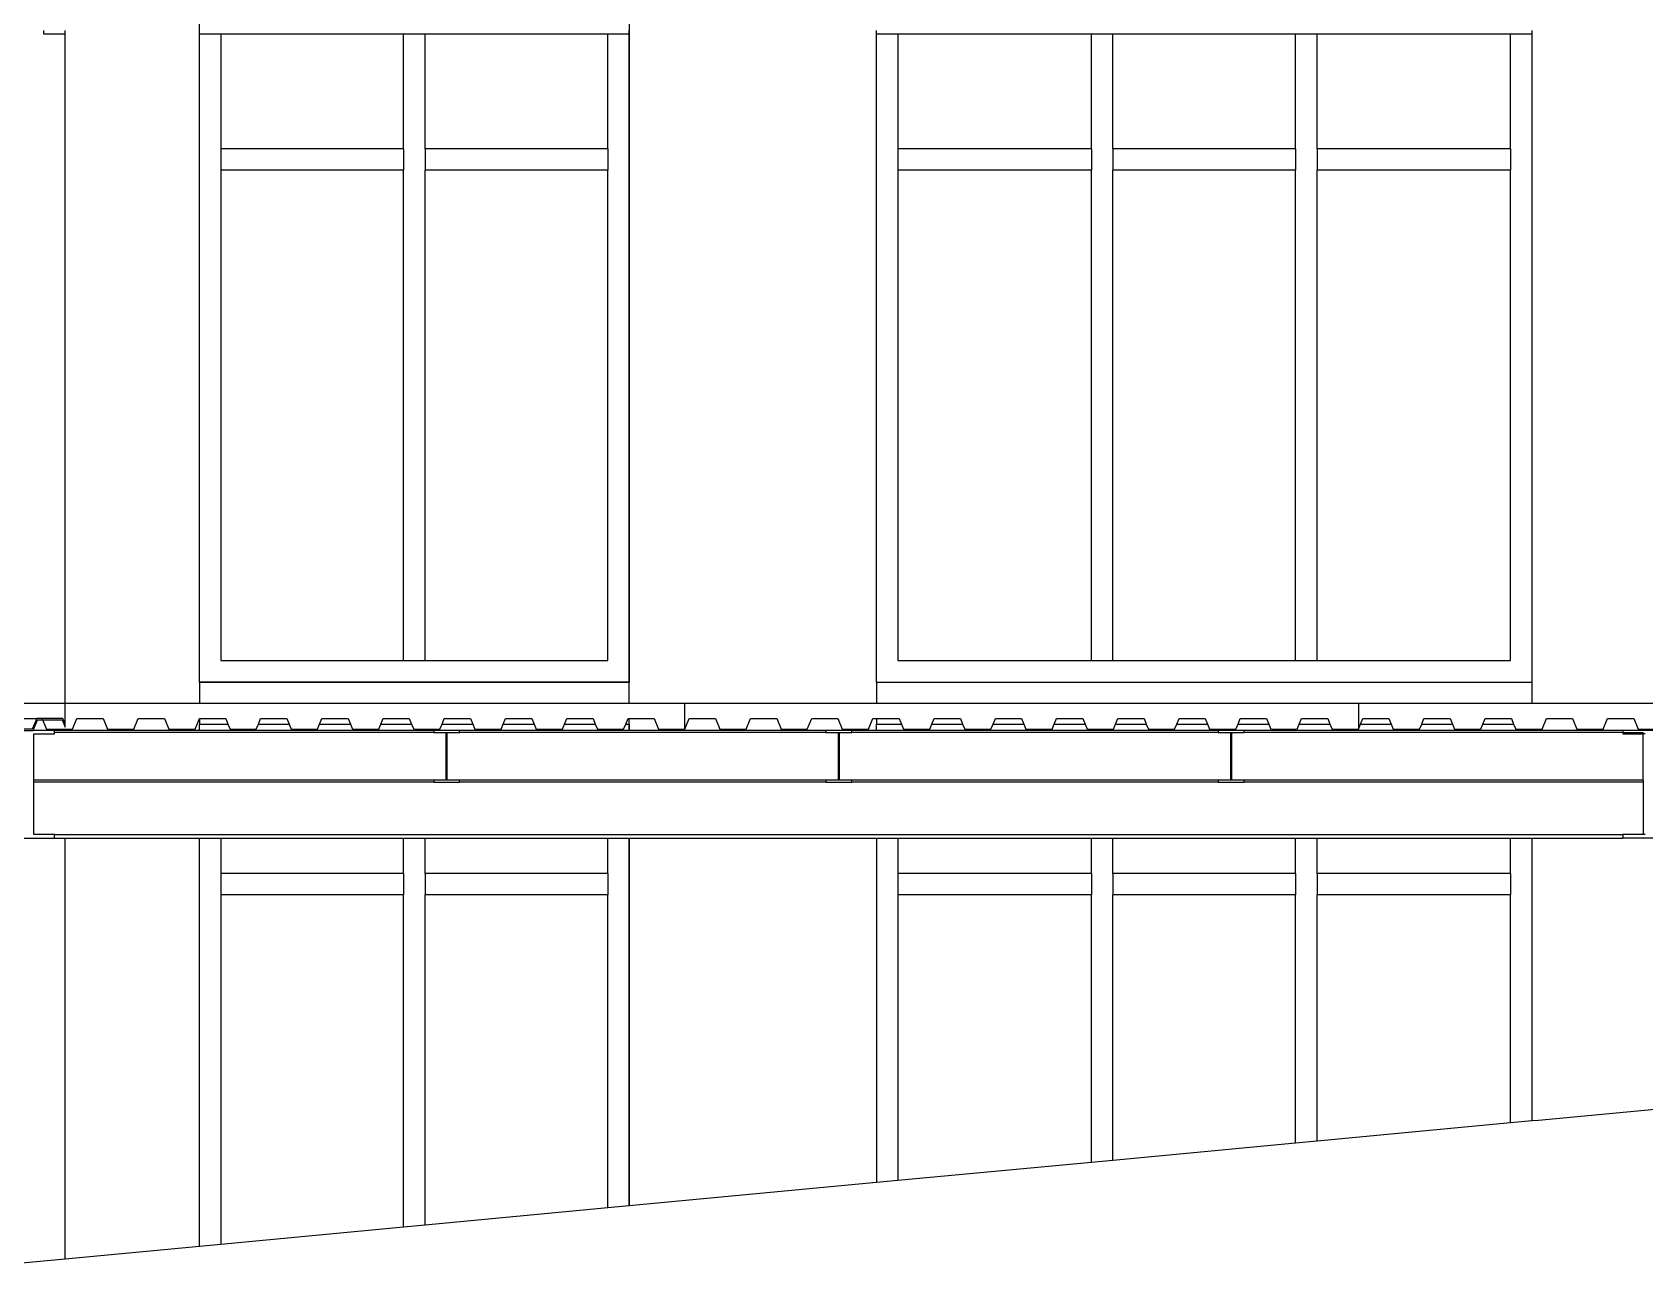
# Model space of a CAD drawing. Extents: x -34 to 34, y -12.8 to 11.9.
# Drawn here: x 3.26 to 10.77, y 3.28 to 9.02 of the extents above; entities that cross this region are included whole.
import ezdxf

# ---------------------------------------------------------------- set-up
doc = ezdxf.new("R2010")
doc.units = 0
doc.layers.get('0').update_dxf_attribs({"linetype": 'CONTINUOUS'})
doc.layers.add('SECTIONCUTEDGES', color=7, linetype='CONTINUOUS')

msp = doc.modelspace()

# ---------------------------------------------------------------- linework, layer by layer
for p, q in [((4.0418, 5.9955), (4.0418, 9.1697)), ((6.0418, 9.1697), (6.0418, 5.9955)), ((3.3168, 9.0257), (3.3168, 9.0097)), ((3.3168, 9.0097), (3.4168, 9.0097)), ((3.4168, 9.0097), (3.4168, 9.0257)), ((3.4168, 5.8955), (3.4168, 9.0097)), ((4.0418, 9.0097), (4.0418, 9.0257)), ((4.0418, 9.0097), (4.1418, 9.0097)), ((4.0418, 5.9955), (4.0418, 9.0097)), ((4.1418, 9.0097), (4.1418, 8.4755)), ((4.1418, 9.0097), (4.9918, 9.0097)), ((4.9918, 8.4755), (4.9918, 9.0097)), ((4.9918, 9.0097), (5.0918, 9.0097)), ((5.0918, 8.4755), (5.0918, 9.0097)), ((5.0918, 9.0097), (5.9418, 9.0097)), ((5.9418, 8.4755), (5.9418, 9.0097)), ((5.9418, 9.0097), (6.0418, 9.0097)), ((6.0418, 9.0097), (6.0418, 9.0257)), ((6.0418, 5.9955), (6.0418, 9.0097)), ((7.1918, 9.0097), (7.1918, 9.0257)), ((7.1918, 5.9955), (7.1918, 9.0097)), ((7.1918, 9.0097), (7.2918, 9.0097)), ((7.2918, 9.0097), (7.2918, 8.4755)), ((7.2918, 9.0097), (8.1918, 9.0097)), ((8.1918, 8.4755), (8.1918, 9.0097)), ((8.1918, 9.0097), (8.2918, 9.0097)), ((8.2918, 8.4755), (8.2918, 9.0097)), ((8.2918, 9.0097), (9.1418, 9.0097)), ((9.1418, 8.4755), (9.1418, 9.0097)), ((9.1418, 9.0097), (9.2418, 9.0097)), ((9.2418, 8.4755), (9.2418, 9.0097)), ((9.2418, 9.0097), (10.1418, 9.0097)), ((10.1418, 8.4755), (10.1418, 9.0097)), ((10.1418, 9.0097), (10.2418, 9.0097)), ((10.2418, 9.0097), (10.2418, 9.0257)), ((10.2418, 5.9955), (10.2418, 9.0097)), ((4.9918, 8.4755), (4.1418, 8.4755)), ((4.1418, 8.4755), (4.1418, 8.3755)), ((4.9918, 8.4755), (4.9918, 8.3755)), ((5.9418, 8.4755), (5.0918, 8.4755)), ((5.0918, 8.4755), (5.0918, 8.3755)), ((5.9418, 8.4755), (5.9418, 8.3755)), ((8.1918, 8.4755), (7.2918, 8.4755)), ((7.2918, 8.4755), (7.2918, 8.3755)), ((8.1918, 8.4755), (8.1918, 8.3755)), ((9.1418, 8.4755), (8.2918, 8.4755)), ((8.2918, 8.4755), (8.2918, 8.3755)), ((9.1418, 8.4755), (9.1418, 8.3755)), ((10.1418, 8.4755), (9.2418, 8.4755)), ((9.2418, 8.4755), (9.2418, 8.3755)), ((10.1418, 8.4755), (10.1418, 8.3755)), ((4.9918, 8.3755), (4.1418, 8.3755)), ((4.1418, 8.3755), (4.1418, 6.0955)), ((4.9918, 6.0955), (4.9918, 8.3755)), ((5.9418, 8.3755), (5.0918, 8.3755)), ((5.0918, 6.0955), (5.0918, 8.3755)), ((5.9418, 6.0955), (5.9418, 8.3755)), ((8.1918, 8.3755), (7.2918, 8.3755)), ((7.2918, 8.3755), (7.2918, 6.0955)), ((8.1918, 6.0955), (8.1918, 8.3755)), ((9.1418, 8.3755), (8.2918, 8.3755)), ((8.2918, 6.0955), (8.2918, 8.3755)), ((9.1418, 6.0955), (9.1418, 8.3755)), ((10.1418, 8.3755), (9.2418, 8.3755)), ((9.2418, 6.0955), (9.2418, 8.3755)), ((10.1418, 6.0955), (10.1418, 8.3755)), ((4.1418, 6.0955), (4.9918, 6.0955)), ((4.9918, 6.0955), (5.0918, 6.0955)), ((5.0918, 6.0955), (5.9418, 6.0955)), ((7.2918, 6.0955), (8.1918, 6.0955)), ((8.1918, 6.0955), (8.2918, 6.0955)), ((8.2918, 6.0955), (9.1418, 6.0955)), ((9.1418, 6.0955), (9.2418, 6.0955)), ((9.2418, 6.0955), (10.1418, 6.0955)), ((4.0418, 5.9955), (6.0418, 5.9955)), ((4.0418, 5.9955), (4.0418, 5.8955)), ((6.0418, 5.9955), (4.0418, 5.9955)), ((6.0418, 5.8955), (6.0418, 5.9955)), ((7.1918, 5.9955), (10.2418, 5.9955)), ((7.1918, 5.9955), (7.1918, 5.8955)), ((10.2418, 5.8955), (10.2418, 5.9955)), ((4.0418, 5.8255), (4.0418, 5.7997)), ((4.0418, 5.7697), (4.0418, 5.7997)), ((4.0418, 5.7997), (4.1742, 5.7997)), ((4.0418, 5.7997), (4.1742, 5.7997)), ((4.0418, 5.7697), (4.0418, 5.7997)), ((4.3161, 5.7997), (4.4591, 5.7997)), ((4.3161, 5.7997), (4.4591, 5.7997)), ((4.6009, 5.7997), (4.7439, 5.7997)), ((4.6009, 5.7997), (4.7439, 5.7997)), ((4.8858, 5.7997), (5.0288, 5.7997)), ((4.8858, 5.7997), (5.0288, 5.7997)), ((5.1706, 5.7997), (5.3136, 5.7997)), ((5.1706, 5.7997), (5.3136, 5.7997)), ((5.4555, 5.7997), (5.5985, 5.7997)), ((5.4555, 5.7997), (5.5985, 5.7997)), ((5.7403, 5.7997), (5.8834, 5.7997)), ((5.7403, 5.7997), (5.8834, 5.7997)), ((6.0252, 5.7997), (6.0418, 5.7997)), ((6.0252, 5.7997), (6.0418, 5.7997)), ((6.0418, 5.7997), (6.0418, 5.8255)), ((6.0418, 5.7697), (6.0418, 5.7997)), ((6.0418, 5.7997), (6.0418, 5.7697)), ((7.1918, 5.8255), (7.1918, 5.7997)), ((7.1918, 5.7997), (7.3076, 5.7997)), ((7.1918, 5.7697), (7.1918, 5.7997)), ((7.4495, 5.7997), (7.5925, 5.7997)), ((7.7343, 5.7997), (7.8774, 5.7997)), ((8.0192, 5.7997), (8.1622, 5.7997)), ((8.3041, 5.7997), (8.4471, 5.7997)), ((8.5889, 5.7997), (8.7319, 5.7997)), ((8.8738, 5.7997), (9.0168, 5.7997)), ((9.1586, 5.7997), (9.3016, 5.7997)), ((9.4435, 5.7997), (9.5865, 5.7997)), ((9.7283, 5.7997), (9.8714, 5.7997)), ((10.0132, 5.7997), (10.1562, 5.7997)), ((3.4168, 5.7697), (3.3668, 5.7697)), ((5.1318, 5.7599), (3.3668, 5.7599)), ((3.4168, 5.7697), (3.4168, 5.7755)), ((4.0418, 5.7697), (3.4168, 5.7697)), ((5.1318, 5.7697), (4.0418, 5.7697)), ((6.0418, 5.7697), (5.2518, 5.7697)), ((6.9568, 5.7599), (5.2518, 5.7599)), ((6.9568, 5.7697), (6.0418, 5.7697)), ((7.1918, 5.7697), (7.0768, 5.7697)), ((8.7818, 5.7599), (7.0768, 5.7599)), ((8.7818, 5.7697), (7.1918, 5.7697)), ((10.2418, 5.7697), (8.9018, 5.7697)), ((10.6637, 5.7599), (8.9018, 5.7599)), ((10.2418, 5.7697), (10.2418, 5.7755)), ((10.6637, 5.7697), (10.2418, 5.7697)), ((10.6637, 5.7599), (10.7587, 5.7599)), ((10.7587, 5.7537), (10.7587, 5.7599)), ((10.7687, 5.7537), (10.7587, 5.7537)), ((10.7587, 5.5395), (10.7587, 5.7537)), ((5.1318, 5.5395), (3.2718, 5.5395)), ((5.1318, 5.5297), (3.2718, 5.5297)), ((6.9568, 5.5395), (5.2518, 5.5395)), ((6.9568, 5.5297), (5.2518, 5.5297)), ((8.7818, 5.5395), (7.0768, 5.5395)), ((8.7818, 5.5297), (7.0768, 5.5297)), ((10.7587, 5.5395), (8.9018, 5.5395)), ((10.7587, 5.5297), (8.9018, 5.5297)), ((10.7587, 5.5395), (10.7587, 5.5297)), ((10.7587, 5.5297), (10.7587, 5.2857)), ((3.3668, 5.2857), (10.6637, 5.2857)), ((3.3668, 5.2697), (3.4168, 5.2697)), ((3.4168, 3.3132), (3.4168, 5.2697)), ((3.4168, 5.2697), (4.0418, 5.2697)), ((4.0418, 3.372), (4.0418, 5.2697)), ((4.0418, 5.2697), (4.1418, 5.2697)), ((4.0418, 3.372), (4.0418, 5.2697)), ((4.1418, 5.2697), (4.1418, 5.1055)), ((4.1418, 5.2697), (4.9918, 5.2697)), ((4.9918, 5.1055), (4.9918, 5.2697)), ((4.9918, 5.2697), (5.0918, 5.2697)), ((5.0918, 5.1055), (5.0918, 5.2697)), ((5.0918, 5.2697), (5.9418, 5.2697)), ((5.9418, 5.1055), (5.9418, 5.2697)), ((5.9418, 5.2697), (6.0418, 5.2697)), ((6.0418, 3.5601), (6.0418, 5.2697)), ((6.0418, 5.2697), (7.1918, 5.2697)), ((6.0418, 5.2697), (6.0418, 3.5601)), ((7.1918, 5.2697), (7.1918, 3.6683)), ((7.1918, 5.2697), (7.2918, 5.2697)), ((7.2918, 5.2697), (7.2918, 5.1055)), ((7.2918, 5.2697), (8.1918, 5.2697)), ((8.1918, 5.1055), (8.1918, 5.2697)), ((8.1918, 5.2697), (8.2918, 5.2697)), ((8.2918, 5.1055), (8.2918, 5.2697)), ((8.2918, 5.2697), (9.1418, 5.2697)), ((9.1418, 5.1055), (9.1418, 5.2697)), ((9.1418, 5.2697), (9.2418, 5.2697)), ((9.2418, 5.1055), (9.2418, 5.2697)), ((9.2418, 5.2697), (10.1418, 5.2697)), ((10.1418, 5.1055), (10.1418, 5.2697)), ((10.1418, 5.2697), (10.2418, 5.2697)), ((10.2418, 3.9553), (10.2418, 5.2697)), ((10.2418, 5.2697), (10.6637, 5.2697)), ((10.7687, 5.2857), (10.7587, 5.2857)), ((4.9918, 5.1055), (4.1418, 5.1055)), ((4.1418, 5.1055), (4.1418, 5.0055)), ((4.9918, 5.1055), (4.9918, 5.0055)), ((5.9418, 5.1055), (5.0918, 5.1055)), ((5.0918, 5.1055), (5.0918, 5.0055)), ((5.9418, 5.1055), (5.9418, 5.0055)), ((8.1918, 5.1055), (7.2918, 5.1055)), ((7.2918, 5.1055), (7.2918, 5.0055)), ((8.1918, 5.1055), (8.1918, 5.0055)), ((9.1418, 5.1055), (8.2918, 5.1055)), ((8.2918, 5.1055), (8.2918, 5.0055)), ((9.1418, 5.1055), (9.1418, 5.0055)), ((10.1418, 5.1055), (9.2418, 5.1055)), ((9.2418, 5.1055), (9.2418, 5.0055)), ((10.1418, 5.1055), (10.1418, 5.0055)), ((4.9918, 5.0055), (4.1418, 5.0055)), ((4.1418, 5.0055), (4.1418, 3.3814)), ((4.9918, 3.4613), (4.9918, 5.0055)), ((5.9418, 5.0055), (5.0918, 5.0055)), ((5.0918, 3.4708), (5.0918, 5.0055)), ((5.9418, 3.5507), (5.9418, 5.0055)), ((8.1918, 5.0055), (7.2918, 5.0055)), ((7.2918, 5.0055), (7.2918, 3.6777)), ((8.1918, 3.7624), (8.1918, 5.0055)), ((9.1418, 5.0055), (8.2918, 5.0055)), ((8.2918, 3.7718), (8.2918, 5.0055)), ((9.1418, 3.8518), (9.1418, 5.0055)), ((10.1418, 5.0055), (9.2418, 5.0055)), ((9.2418, 3.8612), (9.2418, 5.0055)), ((10.1418, 3.9459), (10.1418, 5.0055))]:
    msp.add_line(p, q)
at = {"layer": 'SECTIONCUTEDGES'}
for p, q in [((3.4168, 5.8955), (3.1668, 5.8955)), ((4.0418, 5.8955), (3.4168, 5.8955)), ((3.4168, 5.8005), (3.4168, 5.8955)), ((6.0418, 5.8955), (4.0418, 5.8955)), ((6.3002, 5.8955), (6.0418, 5.8955)), ((6.3002, 5.7755), (6.3002, 5.8955)), ((7.1918, 5.8955), (6.3002, 5.8955)), ((9.4336, 5.8955), (7.1918, 5.8955)), ((9.4336, 5.8955), (9.4336, 5.7755)), ((10.2418, 5.8955), (9.4336, 5.8955)), ((11.3918, 5.8955), (10.2418, 5.8955)), ((3.1871, 5.8255), (3.2845, 5.8255)), ((3.2845, 5.8255), (3.2642, 5.7755)), ((3.2681, 5.7697), (3.2884, 5.8197)), ((3.3092, 5.8255), (3.2845, 5.8255)), ((3.2884, 5.8197), (3.3115, 5.8197)), ((3.4066, 5.8255), (3.3092, 5.8255)), ((3.3092, 5.8255), (3.3115, 5.8197)), ((3.3115, 5.8197), (3.4026, 5.8197)), ((3.3115, 5.8197), (3.3295, 5.7755)), ((3.4026, 5.8197), (3.4168, 5.785)), ((3.4168, 5.8005), (3.4066, 5.8255)), ((3.4168, 5.785), (3.4168, 5.8005)), ((3.4516, 5.7755), (3.472, 5.8255)), ((3.472, 5.8255), (3.594, 5.8255)), ((3.594, 5.8255), (3.6144, 5.7755)), ((3.7365, 5.7755), (3.7568, 5.8255)), ((3.7568, 5.8255), (3.8789, 5.8255)), ((3.8789, 5.8255), (3.8992, 5.7755)), ((4.0213, 5.7755), (4.0417, 5.8255)), ((4.0417, 5.8255), (4.0418, 5.8255)), ((4.0418, 5.8255), (4.1638, 5.8255)), ((4.1638, 5.8255), (4.1742, 5.7997)), ((4.1742, 5.7997), (4.1841, 5.7755)), ((4.3062, 5.7755), (4.3161, 5.7997)), ((4.3161, 5.7997), (4.3265, 5.8255)), ((4.3265, 5.8255), (4.4486, 5.8255)), ((4.4486, 5.8255), (4.4591, 5.7997)), ((4.4591, 5.7997), (4.469, 5.7755)), ((4.591, 5.7755), (4.6009, 5.7997)), ((4.6009, 5.7997), (4.6114, 5.8255)), ((4.6114, 5.8255), (4.7335, 5.8255)), ((4.7335, 5.8255), (4.7439, 5.7997)), ((4.7439, 5.7997), (4.7538, 5.7755)), ((4.8759, 5.7755), (4.8858, 5.7997)), ((4.8858, 5.7997), (4.8962, 5.8255)), ((4.8962, 5.8255), (5.0183, 5.8255)), ((5.0183, 5.8255), (5.0288, 5.7997)), ((5.0288, 5.7997), (5.0387, 5.7755)), ((5.1608, 5.7755), (5.1706, 5.7997)), ((5.1706, 5.7997), (5.1811, 5.8255)), ((5.1811, 5.8255), (5.3032, 5.8255)), ((5.3032, 5.8255), (5.3136, 5.7997)), ((5.3136, 5.7997), (5.3235, 5.7755)), ((5.4456, 5.7755), (5.4555, 5.7997)), ((5.4555, 5.7997), (5.466, 5.8255)), ((5.466, 5.8255), (5.588, 5.8255)), ((5.588, 5.8255), (5.5985, 5.7997)), ((5.5985, 5.7997), (5.6084, 5.7755)), ((5.7305, 5.7755), (5.7403, 5.7997)), ((5.7403, 5.7997), (5.7508, 5.8255)), ((5.7508, 5.8255), (5.8729, 5.8255)), ((5.8729, 5.8255), (5.8834, 5.7997)), ((5.8834, 5.7997), (5.8932, 5.7755)), ((6.0153, 5.7755), (6.0252, 5.7997)), ((6.0252, 5.7997), (6.0357, 5.8255)), ((6.0357, 5.8255), (6.0418, 5.8255)), ((6.0418, 5.8255), (6.1577, 5.8255)), ((6.1577, 5.8255), (6.1781, 5.7755)), ((6.3002, 5.7755), (6.3205, 5.8255)), ((6.3205, 5.8255), (6.4426, 5.8255)), ((6.4426, 5.8255), (6.463, 5.7755)), ((6.585, 5.7755), (6.6054, 5.8255)), ((6.6054, 5.8255), (6.7275, 5.8255)), ((6.7275, 5.8255), (6.7478, 5.7755)), ((6.8699, 5.7755), (6.8902, 5.8255)), ((6.8902, 5.8255), (7.0123, 5.8255)), ((7.0123, 5.8255), (7.0327, 5.7755)), ((7.1547, 5.7755), (7.1751, 5.8255)), ((7.1751, 5.8255), (7.1918, 5.8255)), ((7.1918, 5.8255), (7.2972, 5.8255)), ((7.2972, 5.8255), (7.3076, 5.7997)), ((7.3076, 5.7997), (7.3175, 5.7755)), ((7.4396, 5.7755), (7.4495, 5.7997)), ((7.4495, 5.7997), (7.4599, 5.8255)), ((7.4599, 5.8255), (7.582, 5.8255)), ((7.582, 5.8255), (7.5925, 5.7997)), ((7.5925, 5.7997), (7.6024, 5.7755)), ((7.7245, 5.7755), (7.7343, 5.7997)), ((7.7343, 5.7997), (7.7448, 5.8255)), ((7.7448, 5.8255), (7.8669, 5.8255)), ((7.8669, 5.8255), (7.8774, 5.7997)), ((7.8774, 5.7997), (7.8872, 5.7755)), ((8.0093, 5.7755), (8.0192, 5.7997)), ((8.0192, 5.7997), (8.0297, 5.8255)), ((8.0297, 5.8255), (8.1517, 5.8255)), ((8.1517, 5.8255), (8.1622, 5.7997)), ((8.1622, 5.7997), (8.1721, 5.7755)), ((8.2942, 5.7755), (8.3041, 5.7997)), ((8.3041, 5.7997), (8.3145, 5.8255)), ((8.3145, 5.8255), (8.4366, 5.8255)), ((8.4366, 5.8255), (8.4471, 5.7997)), ((8.4471, 5.7997), (8.4569, 5.7755)), ((8.579, 5.7755), (8.5889, 5.7997)), ((8.5889, 5.7997), (8.5994, 5.8255)), ((8.5994, 5.8255), (8.7215, 5.8255)), ((8.7215, 5.8255), (8.7319, 5.7997)), ((8.7319, 5.7997), (8.7418, 5.7755)), ((8.8639, 5.7755), (8.8738, 5.7997)), ((8.8738, 5.7997), (8.8842, 5.8255)), ((8.8842, 5.8255), (9.0063, 5.8255)), ((9.0063, 5.8255), (9.0168, 5.7997)), ((9.0168, 5.7997), (9.0267, 5.7755)), ((9.1487, 5.7755), (9.1586, 5.7997)), ((9.1586, 5.7997), (9.1691, 5.8255)), ((9.1691, 5.8255), (9.2912, 5.8255)), ((9.2912, 5.8255), (9.3016, 5.7997)), ((9.3016, 5.7997), (9.3115, 5.7755)), ((9.4336, 5.7755), (9.4435, 5.7997)), ((9.4435, 5.7997), (9.4539, 5.8255)), ((9.4539, 5.8255), (9.576, 5.8255)), ((9.576, 5.8255), (9.5865, 5.7997)), ((9.5865, 5.7997), (9.5964, 5.7755)), ((9.7185, 5.7755), (9.7283, 5.7997)), ((9.7283, 5.7997), (9.7388, 5.8255)), ((9.7388, 5.8255), (9.8609, 5.8255)), ((9.8609, 5.8255), (9.8714, 5.7997)), ((9.8714, 5.7997), (9.8812, 5.7755)), ((10.0033, 5.7755), (10.0132, 5.7997)), ((10.0132, 5.7997), (10.0237, 5.8255)), ((10.0237, 5.8255), (10.1457, 5.8255)), ((10.1457, 5.8255), (10.1562, 5.7997)), ((10.1562, 5.7997), (10.1661, 5.7755)), ((10.2882, 5.7755), (10.3085, 5.8255)), ((10.3085, 5.8255), (10.4306, 5.8255)), ((10.4306, 5.8255), (10.4509, 5.7755)), ((10.573, 5.7755), (10.5934, 5.8255)), ((10.5934, 5.8255), (10.7155, 5.8255)), ((10.7155, 5.8255), (10.7358, 5.7755)), ((3.2642, 5.7755), (3.1668, 5.7755)), ((3.1668, 5.7697), (3.2681, 5.7697)), ((3.3606, 5.7697), (3.2681, 5.7697)), ((3.2718, 5.7537), (3.3668, 5.7537)), ((3.2718, 5.5395), (3.2718, 5.7537)), ((3.3295, 5.7755), (3.4168, 5.7755)), ((3.3668, 5.7697), (3.3606, 5.7697)), ((3.3668, 5.7599), (3.3668, 5.7697)), ((3.3668, 5.7537), (3.3668, 5.7599)), ((3.4168, 5.7755), (3.4516, 5.7755)), ((3.6144, 5.7755), (3.7365, 5.7755)), ((3.8992, 5.7755), (4.0213, 5.7755)), ((4.1841, 5.7755), (4.3062, 5.7755)), ((4.469, 5.7755), (4.591, 5.7755)), ((4.7538, 5.7755), (4.8759, 5.7755)), ((5.0387, 5.7755), (5.1608, 5.7755)), ((5.2518, 5.7697), (5.1318, 5.7697)), ((5.1318, 5.7697), (5.1318, 5.7599)), ((5.1318, 5.7599), (5.1887, 5.7599)), ((5.1887, 5.7599), (5.1887, 5.5395)), ((5.1887, 5.7599), (5.1949, 5.7599)), ((5.1949, 5.5395), (5.1949, 5.7599)), ((5.1949, 5.7599), (5.2518, 5.7599)), ((5.2518, 5.7599), (5.2518, 5.7697)), ((5.3235, 5.7755), (5.4456, 5.7755)), ((5.6084, 5.7755), (5.7305, 5.7755)), ((5.8932, 5.7755), (6.0153, 5.7755)), ((6.1781, 5.7755), (6.3002, 5.7755)), ((6.463, 5.7755), (6.585, 5.7755)), ((6.7478, 5.7755), (6.8699, 5.7755)), ((7.0768, 5.7697), (6.9568, 5.7697)), ((6.9568, 5.7697), (6.9568, 5.7599)), ((6.9568, 5.7599), (7.0137, 5.7599)), ((7.0137, 5.7599), (7.0137, 5.5395)), ((7.0137, 5.7599), (7.0199, 5.7599)), ((7.0199, 5.5395), (7.0199, 5.7599)), ((7.0199, 5.7599), (7.0768, 5.7599)), ((7.0327, 5.7755), (7.1547, 5.7755)), ((7.0768, 5.7599), (7.0768, 5.7697)), ((7.3175, 5.7755), (7.4396, 5.7755)), ((7.6024, 5.7755), (7.7245, 5.7755)), ((7.8872, 5.7755), (8.0093, 5.7755)), ((8.1721, 5.7755), (8.2942, 5.7755)), ((8.4569, 5.7755), (8.579, 5.7755)), ((8.7418, 5.7755), (8.8639, 5.7755)), ((8.9018, 5.7697), (8.7818, 5.7697)), ((8.7818, 5.7697), (8.7818, 5.7599)), ((8.7818, 5.7599), (8.8387, 5.7599)), ((8.8387, 5.7599), (8.8387, 5.5395)), ((8.8387, 5.7599), (8.8449, 5.7599)), ((8.8449, 5.5395), (8.8449, 5.7599)), ((8.8449, 5.7599), (8.9018, 5.7599)), ((8.9018, 5.7599), (8.9018, 5.7697)), ((9.0267, 5.7755), (9.1487, 5.7755)), ((9.3115, 5.7755), (9.4336, 5.7755)), ((9.5964, 5.7755), (9.7185, 5.7755)), ((9.8812, 5.7755), (10.0033, 5.7755)), ((10.1661, 5.7755), (10.2418, 5.7755)), ((10.2418, 5.7755), (10.2882, 5.7755)), ((10.4509, 5.7755), (10.573, 5.7755)), ((10.8637, 5.7697), (10.6637, 5.7697)), ((10.6637, 5.7697), (10.6637, 5.7599)), ((10.6637, 5.7599), (10.6637, 5.7537)), ((10.6637, 5.7537), (10.7587, 5.7537)), ((10.7358, 5.7755), (10.8579, 5.7755)), ((3.2718, 5.5297), (3.2718, 5.5395)), ((3.2718, 5.2857), (3.2718, 5.5297)), ((5.1318, 5.5395), (5.1318, 5.5297)), ((5.1887, 5.5395), (5.1318, 5.5395)), ((5.1318, 5.5297), (5.2518, 5.5297)), ((5.1949, 5.5395), (5.1887, 5.5395)), ((5.2518, 5.5395), (5.1949, 5.5395)), ((5.2518, 5.5297), (5.2518, 5.5395)), ((6.9568, 5.5395), (6.9568, 5.5297)), ((7.0137, 5.5395), (6.9568, 5.5395)), ((6.9568, 5.5297), (7.0768, 5.5297)), ((7.0199, 5.5395), (7.0137, 5.5395)), ((7.0768, 5.5395), (7.0199, 5.5395)), ((7.0768, 5.5297), (7.0768, 5.5395)), ((8.7818, 5.5395), (8.7818, 5.5297)), ((8.8387, 5.5395), (8.7818, 5.5395)), ((8.7818, 5.5297), (8.9018, 5.5297)), ((8.8449, 5.5395), (8.8387, 5.5395)), ((8.9018, 5.5395), (8.8449, 5.5395)), ((8.9018, 5.5297), (8.9018, 5.5395)), ((3.1668, 5.2697), (3.3168, 5.2697)), ((3.3668, 5.2857), (3.2718, 5.2857)), ((3.3168, 5.2697), (3.3668, 5.2697)), ((3.3668, 5.2697), (3.3668, 5.2857)), ((10.6637, 5.2857), (10.6637, 5.2697)), ((10.7587, 5.2857), (10.6637, 5.2857)), ((10.8637, 5.2697), (10.6637, 5.2697)), ((10.2724, 3.9581), (11.0507, 4.03)), ((9.2418, 3.8612), (10.1418, 3.9459)), ((10.1418, 3.9459), (10.2418, 3.9553)), ((10.2418, 3.9553), (10.2724, 3.9581)), ((8.2918, 3.7718), (9.1418, 3.8518)), ((9.1418, 3.8518), (9.2418, 3.8612)), ((7.2918, 3.6777), (8.1918, 3.7624)), ((8.1918, 3.7624), (8.2918, 3.7718)), ((7.1918, 3.6683), (7.2918, 3.6777)), ((6.0418, 3.5601), (7.1918, 3.6683)), ((5.0918, 3.4708), (5.9418, 3.5507)), ((5.9418, 3.5507), (6.0418, 3.5601)), ((4.1418, 3.3814), (4.9918, 3.4613)), ((4.9918, 3.4613), (5.0918, 3.4708)), ((4.0418, 3.372), (4.1418, 3.3814)), ((3.1168, 3.2849), (3.4168, 3.3132)), ((3.4168, 3.3132), (4.0418, 3.372))]:
    msp.add_line(p, q, dxfattribs=at)

doc.saveas('drawing.dxf')
